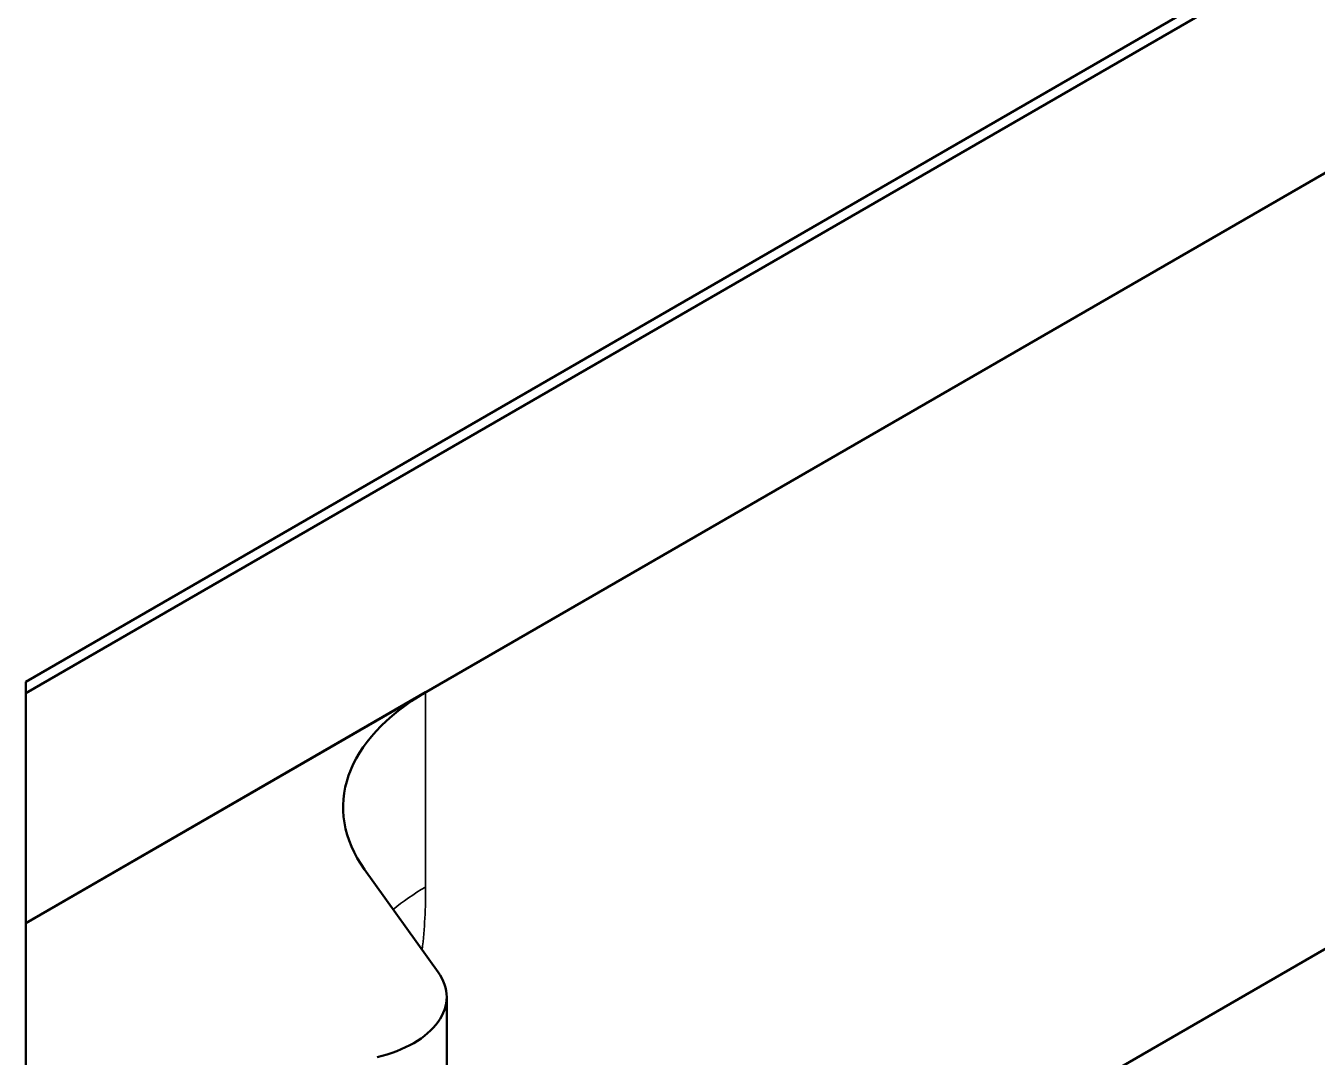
# Model space of a CAD drawing. Header units: inches. Extents: x -24.6 to 49, y -43 to 20.8.
# Drawn here: x 12.262 to 13.345, y 13.421 to 14.285 of the extents above; entities that cross this region are included whole.
import ezdxf

# ---------------------------------------------------------------- set-up
doc = ezdxf.new("R2010")
doc.units = ezdxf.units.IN
doc.header["$MEASUREMENT"] = 0
doc.layers.add('Visible (ANSI)', color=7, linetype='Continuous', lineweight=50)
doc.layers.add('Visible Narrow (ANSI)', color=7, linetype='Continuous', lineweight=35)

msp = doc.modelspace()

# ---------------------------------------------------------------- linework, layer by layer
at = {"layer": 'Visible (ANSI)'}
for p, q in [((12.26232207041987, 13.73544067187638), (14.85133508815013, 15.23020803459839)), ((14.85133508815, 15.22056437419359), (12.26232207041987, 13.72579701147169)), ((14.85133508815, 15.02769116610042), (12.26232207041987, 13.53292380337853)), ((12.31686517794052, 12.91391956707739), (14.8736972649597, 14.39010716435398)), ((12.26232207041987, 11.62152039492223), (12.26232207041987, 13.73544067187638)), ((12.26232207041987, 13.53292380337856), (12.59765281557874, 13.72652709936359)), ((12.60808171032901, 13.49198955196347), (12.54644665384849, 13.57789938129565)), ((12.61527419544606, 13.47111310635493), (12.61527419544606, 13.37467650230835))]:
    msp.add_line(p, q, dxfattribs=at)
for centre, major_axis, ratio, start_param, end_param in [((12.76468591349682, 13.63009049531701), (-0.2362204724409448, 1.158303549313647e-15), 0.5773502691896283, 5.497787143782134, 6.675884388878321), ((12.52078600646968, 13.47111310635493), (0.09448818897637794, -4.534867669482676e-16), 0.5773502691896284, 5.105088062083411, 6.675884388878312)]:
    msp.add_ellipse(centre, major_axis=major_axis, ratio=ratio, start_param=start_param, end_param=end_param, dxfattribs=at)
at = {"layer": 'Visible Narrow (ANSI)'}
msp.add_line((12.59765281557874, 13.56333167180343), (12.59765281557874, 13.72652709936359), dxfattribs=at)
msp.add_ellipse((12.76468591349682, 13.46689506775685), major_axis=(0.236220472440945, -1.527649398057056e-14), ratio=0.5773502691896283, start_param=2.356194490192626, end_param=2.536404358635405, dxfattribs=at)
msp.add_open_spline([(12.59476473058298, 13.5105101478548), (12.59674502538301, 13.52859412716949), (12.59765281557871, 13.54624849822381), (12.59765281557874, 13.56333167180319)], degree=3, dxfattribs=at)

doc.saveas('drawing.dxf')
